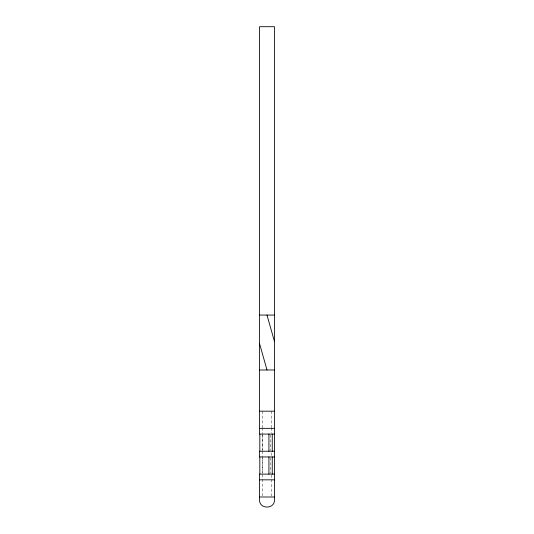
<?xml version="1.0" encoding="UTF-8"?>
<svg xmlns="http://www.w3.org/2000/svg" width="534" height="534" viewBox="0 0 534 534"><rect width="100%" height="100%" fill="white"/><g stroke="black" fill="none" stroke-linecap="round" stroke-linejoin="round"><path stroke-width="0.4" stroke-dasharray="2.67 2" d="M271.572 411.18L271.572 427.527M271.572 427.847L271.572 433.248M271.572 452.839L271.572 456.176M271.572 474.933L271.572 496.186M270.237 434.883L270.231 450.416M270.231 457.771L270.237 473.298M262.581 434.883L262.581 450.416M262.581 457.771L262.581 473.298M262.421 411.18L262.421 427.527M262.428 427.847L262.421 433.248M262.428 433.675L262.428 450.416M262.428 451.177L262.421 496.186"/><path stroke-width="0.8" d="M259.564 315.06L274.436 315.06M259.564 369.989L274.436 369.989M259.564 411.18L274.436 411.18M259.564 428.341L274.436 428.341M274.436 434.069L259.564 434.069L259.564 26.7L274.436 26.7L274.436 499.864C274.883 509.449 259.117 509.449 259.564 499.864L259.564 474.119L274.436 474.119M274.436 451.23L259.564 451.23L259.564 456.95L274.436 456.95M259.564 479.839L274.436 479.839M259.564 497L274.436 497M267 315.06L274.436 341.373M259.564 343.676L267 369.989M272.253 434.069L272.253 451.23M272.253 456.95L272.253 474.119M268.922 434.069L268.922 451.23M268.922 456.95L268.922 474.119M259.818 434.069L259.818 451.23M259.818 456.95L259.818 474.119"/></g></svg>
